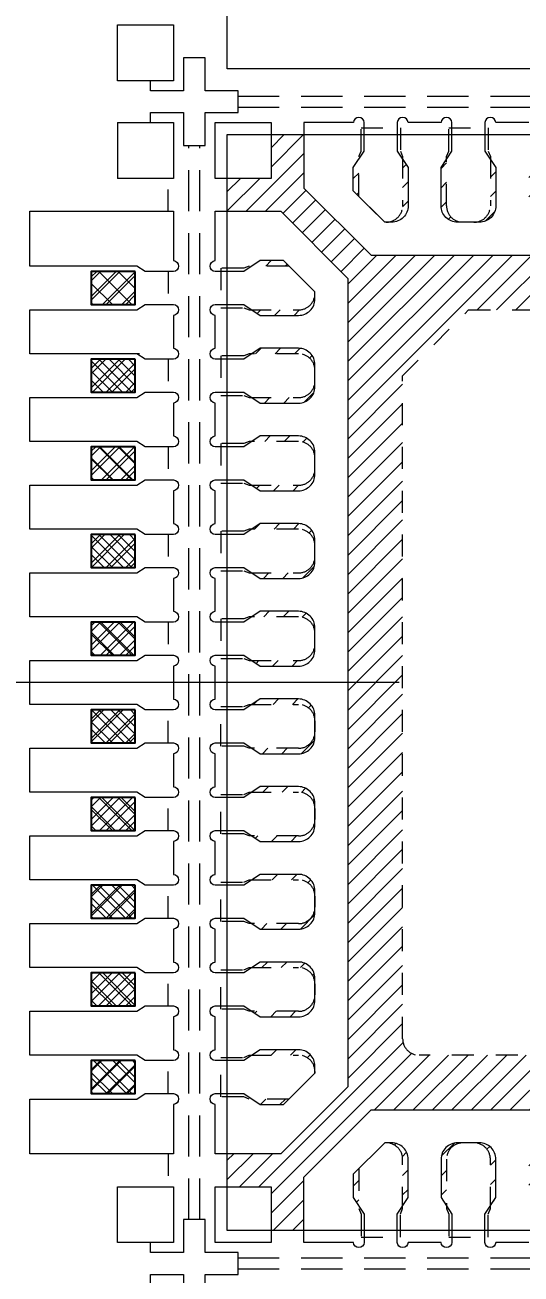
# Model space of a CAD drawing. Extents: x 360 to 479, y -156 to -9.
# Drawn here: x 389.84 to 392.1, y -80.52 to -74.82 of the extents above; entities that cross this region are included whole.
import ezdxf

# ---------------------------------------------------------------- set-up
doc = ezdxf.new("R2010")
doc.units = 0
doc.header["$LTSCALE"] = 5
doc.header["$MEASUREMENT"] = 0
doc.header["$PDMODE"] = 3
doc.linetypes.add('HIDDEN', pattern=[0.375, 0.25, -0.125])
doc.layers.get('Defpoints').update_dxf_attribs({"linetype": 'CONTINUOUS'})
for name, color, linetype in [('1', 7, 'CONTINUOUS'), ('1D', 4, 'CONTINUOUS'), ('ETCH', 4, 'CONTINUOUS'), ('PKG', 2, 'CONTINUOUS'), ('PLATING', 3, 'CONTINUOUS'), ('标注', 4, 'CONTINUOUS')]:
    doc.layers.add(name, color=color, linetype=linetype)
doc.layers.add('标注线', color=3, linetype='CONTINUOUS', lineweight=18)
doc.styles.add('SIMPLEX', font='SIMPLEX')
doc.styles.add('宋体', font='SimSun.ttf')
doc.dimstyles.new('副本Standard', dxfattribs={"dimtxt": 0.05, "dimasz": 0.05, "dimexe": 0.07, "dimexo": 0.07, "dimgap": 0.07, "dimtad": 1, "dimzin": 1, "dimdsep": 46, "dimtxsty": 'SIMPLEX', "dimcen": 0.1, "dimclrd": 256, "dimclre": 256, "dimclrt": 256, "dimadec": 0, "dimazin": 0, "dimtfac": 1, "dimtofl": 0, "dimtmove": 0, "dimatfit": 0, "dimfxl": 1, "dimlwd": -1, "dimlwe": -1, "dimarcsym": 0})
pattern_1 = [(45, (393.74913, -75.58713), (-0.0441942, 0.0441942), [])]

# ---------------------------------------------------------------- blocks, each defined once
blk = doc.blocks.new('*D35')
at = {"layer": 'Defpoints', "color": 0, "transparency": 16777216}
for p in [(3239.5643, -274.4233), (3204.8143, -346.9113), (3206.9959, -355.1343)]:
    blk.add_point(p, dxfattribs=at)
at = {"layer": '标注', "lineweight": 0, "transparency": 16777216}
for p, q in [((3204.8143, -346.9363), (3204.8143, -351.1343)), ((3204.8143, -351.1343), (3206.9959, -353.1343)), ((3206.9959, -353.1343), (3206.9959, -355.1343))]:
    blk.add_line(p, q, dxfattribs=at)
at = {"layer": '标注', "lineweight": 0, "transparency": 16777216, "insert": (3206.9959, -357.2513), "char_height": 1, "attachment_point": 5, "rotation": 90, "style": '宋体'}
blk.add_mtext('34.750', dxfattribs=at)
blk = doc.blocks.new('*D36')
at = {"layer": 'Defpoints', "color": 0, "transparency": 16777216}
for p in [(3204.8213, -274.4233), (3198.5555, -349.3993), (3232.8023, -349.3993)]:
    blk.add_point(p, dxfattribs=at)
at = {"layer": '标注', "lineweight": 0, "transparency": 16777216}
blk.add_line((3232.7773, -349.3993), (3198.5555, -349.3993), dxfattribs=at)
at = {"layer": '标注', "lineweight": 0, "transparency": 16777216, "insert": (3196.4412, -349.3993), "char_height": 1, "attachment_point": 5, "style": '宋体'}
blk.add_mtext('74.976', dxfattribs=at)
blk = doc.blocks.new('*D37')
at = {"layer": 'Defpoints', "color": 0, "transparency": 16777216}
for p in [(3204.8213, -274.4233), (3198.5555, -335.7613), (3208.8736, -335.7613)]:
    blk.add_point(p, dxfattribs=at)
at = {"layer": '标注', "lineweight": 0, "transparency": 16777216}
blk.add_line((3208.8486, -335.7613), (3198.5555, -335.7613), dxfattribs=at)
at = {"layer": '标注', "lineweight": 0, "transparency": 16777216, "insert": (3196.4356, -335.7613), "char_height": 1, "attachment_point": 5, "style": '宋体'}
blk.add_mtext('61.338', dxfattribs=at)
blk = doc.blocks.new('*U41')
at = {"layer": '标注线'}
h = blk.add_hatch(dxfattribs=at)
h.set_pattern_fill('ANSI37', color=256, scale=0.5)
h.set_pattern_definition([(45, (-3340.25684, 269.03637), (-0.0441941738, 0.0441941738), []), (135, (-3340.25684, 269.03637), (-0.0441941738, -0.0441941738), [])])
h.paths.add_polyline_path([(0.075, 0.1), (-0.075, 0.1), (-0.075, -0.1), (0.075, -0.1)])
at = {"layer": 'PLATING'}
blk.add_lwpolyline([(0.075, 0.1), (0.075, -0.1), (-0.075, -0.1), (-0.075, 0.1)], close=True, dxfattribs=at)
blk = doc.blocks.new('*U42')
at = {"layer": 'ETCH', "color": 0, "linetype": 'ByBlock', "lineweight": -2}
for p in [(0, 0), (0.4, 0), (0.8, 0), (1.2, 0), (1.6, 0), (2, 0), (2.4, 0), (2.8, 0), (3.2, 0), (3.6, 0)]:
    blk.add_blockref('*U41', p, dxfattribs=at)

msp = doc.modelspace()

# ---------------------------------------------------------------- hatches: boundary and pattern name
at = {"layer": 'ETCH', "lineweight": 0}
h = msp.add_hatch(dxfattribs=at)
h.set_pattern_fill('ANSI31', color=256, scale=0.5)
h.set_pattern_definition([(45, (-164.88954, -78.36591), (-0.044194174, 0.044194174), [])])
h.paths.add_polyline_path([(395.2131, -75.9785), (395.5192, -75.6724), (395.7631, -75.6724), (395.7631, -75.5224), (395.5631, -75.5224), (395.5631, -75.3224), (395.4131, -75.3224), (395.4131, -75.5663), (395.107, -75.8724), (391.4192, -75.8724), (391.1131, -75.5663), (391.1131, -75.3224), (390.9631, -75.3224), (390.9631, -75.5224), (390.7631, -75.5224), (390.7631, -75.6724), (391.007, -75.6724), (391.3131, -75.9785), (391.3131, -79.6663), (391.007, -79.9724), (390.7631, -79.9724), (390.7631, -80.1224), (390.9631, -80.1224), (390.9631, -80.3224), (391.1131, -80.3224), (391.1131, -80.0785), (391.4192, -79.7724), (395.107, -79.7724), (395.4131, -80.0785), (395.4131, -80.3224), (395.5631, -80.3224), (395.5631, -80.1224), (395.7631, -80.1224), (395.7631, -79.9724), (395.5192, -79.9724), (395.2131, -79.6663)])
h.paths.add_polyline_path([(391.8631, -76.1224), (394.8881, -76.1224, -0.414214), (394.9631, -76.1974), (394.9631, -79.4474, -0.414214), (394.8881, -79.5224), (391.6381, -79.5224, -0.414214), (391.5631, -79.4474), (391.5631, -76.4224)], flags=16)
h = msp.add_hatch(dxfattribs=at)
h.set_pattern_fill('ANSI31', color=256, scale=0.5)
h.set_pattern_definition(pattern_1)
h.paths.add_polyline_path([(393.7631, -75.4349), (393.7381, -75.4724), (393.7381, -75.6474, 0.414214), (393.8131, -75.7224), (393.8381, -75.7224, -0.414214), (393.7631, -75.6474)])
h.paths.add_polyline_path([(393.9881, -75.4724), (393.9631, -75.4349), (393.9631, -75.6474, -0.414214), (393.8881, -75.7224), (393.9131, -75.7224, 0.414214), (393.9881, -75.6474)])
h.paths.add_polyline_path([(394.1631, -75.4349), (394.1381, -75.4724), (394.1381, -75.6474, 0.414214), (394.2131, -75.7224), (394.2381, -75.7224, -0.414214), (394.1631, -75.6474)])
h.paths.add_polyline_path([(394.3881, -75.4724), (394.3631, -75.4349), (394.3631, -75.6474, -0.414214), (394.2881, -75.7224), (394.3131, -75.7224, 0.414214), (394.3881, -75.6474)])
h.paths.add_polyline_path([(394.5631, -75.4349), (394.5381, -75.4724), (394.5381, -75.6474, 0.414214), (394.6131, -75.7224), (394.6381, -75.7224, -0.414214), (394.5631, -75.6474)])
h.paths.add_polyline_path([(394.7881, -75.4724), (394.7631, -75.4349), (394.7631, -75.6474, -0.414214), (394.6881, -75.7224), (394.7131, -75.7224, 0.414214), (394.7881, -75.6474)])
h.paths.add_polyline_path([(394.9631, -75.4349), (394.9381, -75.4724), (394.9381, -75.6474, 0.414214), (395.0131, -75.7224), (395.0381, -75.7224, -0.414214), (394.9631, -75.6474)])
h.paths.add_polyline_path([(395.1881, -75.4724), (395.1631, -75.4349), (395.1631, -75.6042), (395.1881, -75.5792)])
h.paths.add_polyline_path([(391.3631, -75.4349), (391.3381, -75.4724), (391.3381, -75.5792), (391.3631, -75.6042)])
h.paths.add_polyline_path([(391.5881, -75.4724), (391.5631, -75.4349), (391.5631, -75.6474, -0.414214), (391.4881, -75.7224), (391.5131, -75.7224, 0.414214), (391.5881, -75.6474)])
h.paths.add_polyline_path([(391.7631, -75.4349), (391.7381, -75.4724), (391.7381, -75.6474, 0.414214), (391.8131, -75.7224), (391.8381, -75.7224, -0.414214), (391.7631, -75.6474)])
h.paths.add_polyline_path([(391.9881, -75.4724), (391.9631, -75.4349), (391.9631, -75.6474, -0.414214), (391.8881, -75.7224), (391.9131, -75.7224, 0.414214), (391.9881, -75.6474)])
h.paths.add_polyline_path([(392.1631, -75.4349), (392.1381, -75.4724), (392.1381, -75.6474, 0.414214), (392.2131, -75.7224), (392.2381, -75.7224, -0.414214), (392.1631, -75.6474)])
h.paths.add_polyline_path([(392.3881, -75.4724), (392.3631, -75.4349), (392.3631, -75.6474, -0.414214), (392.2881, -75.7224), (392.3131, -75.7224, 0.414214), (392.3881, -75.6474)])
h.paths.add_polyline_path([(392.5631, -75.4349), (392.5381, -75.4724), (392.5381, -75.6474, 0.414214), (392.6131, -75.7224), (392.6381, -75.7224, -0.414214), (392.5631, -75.6474)])
h.paths.add_polyline_path([(392.7881, -75.4724), (392.7631, -75.4349), (392.7631, -75.6474, -0.414214), (392.6881, -75.7224), (392.7131, -75.7224, 0.414214), (392.7881, -75.6474)])
h.paths.add_polyline_path([(392.9631, -75.4349), (392.9381, -75.4724), (392.9381, -75.6474, 0.414214), (393.0131, -75.7224), (393.0381, -75.7224, -0.414214), (392.9631, -75.6474)])
h.paths.add_polyline_path([(393.1881, -75.4724), (393.1631, -75.4349), (393.1631, -75.6474, -0.414214), (393.0881, -75.7224), (393.1131, -75.7224, 0.414214), (393.1881, -75.6474)])
h.paths.add_polyline_path([(393.3631, -75.4349), (393.3381, -75.4724), (393.3381, -75.6474, 0.414214), (393.4131, -75.7224), (393.4381, -75.7224, -0.414214), (393.3631, -75.6474)])
h.paths.add_polyline_path([(393.5881, -75.4724), (393.5631, -75.4349), (393.5631, -75.6474, -0.414214), (393.4881, -75.7224), (393.5131, -75.7224, 0.414214), (393.5881, -75.6474)])
h = msp.add_hatch(dxfattribs=at)
h.set_pattern_fill('ANSI31', color=256, scale=0.5)
h.set_pattern_definition(pattern_1)
h.paths.add_polyline_path([(390.8756, -77.3224), (390.9131, -77.3474), (391.0881, -77.3474, 0.414214), (391.1631, -77.2724), (391.1631, -77.2474, -0.414214), (391.0881, -77.3224)])
h.paths.add_polyline_path([(390.9131, -77.0974), (390.8756, -77.1224), (391.0881, -77.1224, -0.414214), (391.1631, -77.1974), (391.1631, -77.1724, 0.414214), (391.0881, -77.0974)])
h.paths.add_polyline_path([(390.8756, -76.9224), (390.9131, -76.9474), (391.0881, -76.9474, 0.414214), (391.1631, -76.8724), (391.1631, -76.8474, -0.414214), (391.0881, -76.9224)])
h.paths.add_polyline_path([(390.9131, -76.6974), (390.8756, -76.7224), (391.0881, -76.7224, -0.414214), (391.1631, -76.7974), (391.1631, -76.7724, 0.414214), (391.0881, -76.6974)])
h.paths.add_polyline_path([(390.8756, -76.5224), (390.9131, -76.5474), (391.0881, -76.5474, 0.414214), (391.1631, -76.4724), (391.1631, -76.4474, -0.414214), (391.0881, -76.5224)])
h.paths.add_polyline_path([(390.9131, -76.2974), (390.8756, -76.3224), (391.0881, -76.3224, -0.414214), (391.1631, -76.3974), (391.1631, -76.3724, 0.414214), (391.0881, -76.2974)])
h.paths.add_polyline_path([(390.8756, -76.1224), (390.9131, -76.1474), (391.0881, -76.1474, 0.414214), (391.1631, -76.0724), (391.1631, -76.0474, -0.414214), (391.0881, -76.1224)])
h.paths.add_polyline_path([(390.9131, -75.8974), (390.8756, -75.9224), (391.0449, -75.9224), (391.0199, -75.8974)])
h.paths.add_polyline_path([(390.8756, -79.7224), (390.9131, -79.7474), (391.0199, -79.7474), (391.0449, -79.7224)])
h.paths.add_polyline_path([(390.9131, -79.4974), (390.8756, -79.5224), (391.0881, -79.5224, -0.414214), (391.1631, -79.5974), (391.1631, -79.5724, 0.414214), (391.0881, -79.4974)])
h.paths.add_polyline_path([(390.8756, -79.3224), (390.9131, -79.3474), (391.0881, -79.3474, 0.414214), (391.1631, -79.2724), (391.1631, -79.2474, -0.414214), (391.0881, -79.3224)])
h.paths.add_polyline_path([(390.9131, -79.0974), (390.8756, -79.1224), (391.0881, -79.1224, -0.414214), (391.1631, -79.1974), (391.1631, -79.1724, 0.414214), (391.0881, -79.0974)])
h.paths.add_polyline_path([(390.8756, -78.9224), (390.9131, -78.9474), (391.0881, -78.9474, 0.414214), (391.1631, -78.8724), (391.1631, -78.8474, -0.414214), (391.0881, -78.9224)])
h.paths.add_polyline_path([(390.9131, -78.6974), (390.8756, -78.7224), (391.0881, -78.7224, -0.414214), (391.1631, -78.7974), (391.1631, -78.7724, 0.414214), (391.0881, -78.6974)])
h.paths.add_polyline_path([(390.8756, -78.5224), (390.9131, -78.5474), (391.0881, -78.5474, 0.414214), (391.1631, -78.4724), (391.1631, -78.4474, -0.414214), (391.0881, -78.5224)])
h.paths.add_polyline_path([(390.9131, -78.2974), (390.8756, -78.3224), (391.0881, -78.3224, -0.414214), (391.1631, -78.3974), (391.1631, -78.3724, 0.414214), (391.0881, -78.2974)])
h.paths.add_polyline_path([(390.8756, -78.1224), (390.9131, -78.1474), (391.0881, -78.1474, 0.414214), (391.1631, -78.0724), (391.1631, -78.0474, -0.414214), (391.0881, -78.1224)])
h.paths.add_polyline_path([(390.9131, -77.8974), (390.8756, -77.9224), (391.0881, -77.9224, -0.414214), (391.1631, -77.9974), (391.1631, -77.9724, 0.414214), (391.0881, -77.8974)])
h.paths.add_polyline_path([(390.8756, -77.7224), (390.9131, -77.7474), (391.0881, -77.7474, 0.414214), (391.1631, -77.6724), (391.1631, -77.6474, -0.414214), (391.0881, -77.7224)])
h.paths.add_polyline_path([(390.9131, -77.4974), (390.8756, -77.5224), (391.0881, -77.5224, -0.414214), (391.1631, -77.5974), (391.1631, -77.5724, 0.414214), (391.0881, -77.4974)])
h = msp.add_hatch(dxfattribs=at)
h.set_pattern_fill('ANSI31', color=256, scale=0.5)
h.set_pattern_definition(pattern_1)
h.paths.add_polyline_path([(393.7631, -80.2099), (393.7381, -80.1724), (393.7381, -79.9974, -0.414214), (393.8131, -79.9224), (393.8381, -79.9224, 0.414214), (393.7631, -79.9974)])
h.paths.add_polyline_path([(393.9881, -80.1724), (393.9631, -80.2099), (393.9631, -79.9974, 0.414214), (393.8881, -79.9224), (393.9131, -79.9224, -0.414214), (393.9881, -79.9974)])
h.paths.add_polyline_path([(394.1631, -80.2099), (394.1381, -80.1724), (394.1381, -79.9974, -0.414214), (394.2131, -79.9224), (394.2381, -79.9224, 0.414214), (394.1631, -79.9974)])
h.paths.add_polyline_path([(394.3881, -80.1724), (394.3631, -80.2099), (394.3631, -79.9974, 0.414214), (394.2881, -79.9224), (394.3131, -79.9224, -0.414214), (394.3881, -79.9974)])
h.paths.add_polyline_path([(394.5631, -80.2099), (394.5381, -80.1724), (394.5381, -79.9974, -0.414214), (394.6131, -79.9224), (394.6381, -79.9224, 0.414214), (394.5631, -79.9974)])
h.paths.add_polyline_path([(394.7881, -80.1724), (394.7631, -80.2099), (394.7631, -79.9974, 0.414214), (394.6881, -79.9224), (394.7131, -79.9224, -0.414214), (394.7881, -79.9974)])
h.paths.add_polyline_path([(394.9631, -80.2099), (394.9381, -80.1724), (394.9381, -79.9974, -0.414214), (395.0131, -79.9224), (395.0381, -79.9224, 0.414214), (394.9631, -79.9974)])
h.paths.add_polyline_path([(395.1881, -80.1724), (395.1631, -80.2099), (395.1631, -80.0406), (395.1881, -80.0656)])
h.paths.add_polyline_path([(391.3631, -80.2099), (391.3381, -80.1724), (391.3381, -80.0656), (391.3631, -80.0406)])
h.paths.add_polyline_path([(391.5881, -80.1724), (391.5631, -80.2099), (391.5631, -79.9974, 0.414214), (391.4881, -79.9224), (391.5131, -79.9224, -0.414214), (391.5881, -79.9974)])
h.paths.add_polyline_path([(391.7631, -80.2099), (391.7381, -80.1724), (391.7381, -79.9974, -0.414214), (391.8131, -79.9224), (391.8381, -79.9224, 0.414214), (391.7631, -79.9974)])
h.paths.add_polyline_path([(391.9881, -80.1724), (391.9631, -80.2099), (391.9631, -79.9974, 0.414214), (391.8881, -79.9224), (391.9131, -79.9224, -0.414214), (391.9881, -79.9974)])
h.paths.add_polyline_path([(392.1631, -80.2099), (392.1381, -80.1724), (392.1381, -79.9974, -0.414214), (392.2131, -79.9224), (392.2381, -79.9224, 0.414214), (392.1631, -79.9974)])
h.paths.add_polyline_path([(392.3881, -80.1724), (392.3631, -80.2099), (392.3631, -79.9974, 0.414214), (392.2881, -79.9224), (392.3131, -79.9224, -0.414214), (392.3881, -79.9974)])
h.paths.add_polyline_path([(392.5631, -80.2099), (392.5381, -80.1724), (392.5381, -79.9974, -0.414214), (392.6131, -79.9224), (392.6381, -79.9224, 0.414214), (392.5631, -79.9974)])
h.paths.add_polyline_path([(392.7881, -80.1724), (392.7631, -80.2099), (392.7631, -79.9974, 0.414214), (392.6881, -79.9224), (392.7131, -79.9224, -0.414214), (392.7881, -79.9974)])
h.paths.add_polyline_path([(392.9631, -80.2099), (392.9381, -80.1724), (392.9381, -79.9974, -0.414214), (393.0131, -79.9224), (393.0381, -79.9224, 0.414214), (392.9631, -79.9974)])
h.paths.add_polyline_path([(393.1881, -80.1724), (393.1631, -80.2099), (393.1631, -79.9974, 0.414214), (393.0881, -79.9224), (393.1131, -79.9224, -0.414214), (393.1881, -79.9974)])
h.paths.add_polyline_path([(393.3631, -80.2099), (393.3381, -80.1724), (393.3381, -79.9974, -0.414214), (393.4131, -79.9224), (393.4381, -79.9224, 0.414214), (393.3631, -79.9974)])
h.paths.add_polyline_path([(393.5881, -80.1724), (393.5631, -80.2099), (393.5631, -79.9974, 0.414214), (393.4881, -79.9224), (393.5131, -79.9224, -0.414214), (393.5881, -79.9974)])
at = {"layer": '标注线', "lineweight": 0}
h = msp.add_hatch(dxfattribs=at)
h.set_pattern_fill('ANSI37', color=256, scale=0.5, angle=90)
h.set_pattern_definition([(45, (659.279486, -3416.27924), (0.0441941738, -0.0441941738), []), (315, (659.279486, -3416.27924), (-0.0441941738, -0.0441941738), [])])
h.paths.add_polyline_path([(390.1431, -75.9474), (390.1431, -76.0974), (390.3431, -76.0974), (390.3431, -75.9474)])
h = msp.add_hatch(dxfattribs=at)
h.set_pattern_fill('ANSI37', color=256, scale=0.5, angle=90)
h.set_pattern_definition([(45, (659.279486, -3416.67924), (0.0441941738, -0.0441941738), []), (315, (659.279486, -3416.67924), (-0.0441941738, -0.0441941738), [])])
h.paths.add_polyline_path([(390.1431, -76.3474), (390.1431, -76.4974), (390.3431, -76.4974), (390.3431, -76.3474)])
h = msp.add_hatch(dxfattribs=at)
h.set_pattern_fill('ANSI37', color=256, scale=0.5, angle=90)
h.set_pattern_definition([(45, (659.279486, -3417.07924), (0.0441941738, -0.0441941738), []), (315, (659.279486, -3417.07924), (-0.0441941738, -0.0441941738), [])])
h.paths.add_polyline_path([(390.1431, -76.7474), (390.1431, -76.8974), (390.3431, -76.8974), (390.3431, -76.7474)])
h = msp.add_hatch(dxfattribs=at)
h.set_pattern_fill('ANSI37', color=256, scale=0.5, angle=90)
h.set_pattern_definition([(45, (659.279486, -3417.47924), (0.0441941738, -0.0441941738), []), (315, (659.279486, -3417.47924), (-0.0441941738, -0.0441941738), [])])
h.paths.add_polyline_path([(390.1431, -77.1474), (390.1431, -77.2974), (390.3431, -77.2974), (390.3431, -77.1474)])
h = msp.add_hatch(dxfattribs=at)
h.set_pattern_fill('ANSI37', color=256, scale=0.5, angle=90)
h.set_pattern_definition([(45, (659.279486, -3417.87924), (0.0441941738, -0.0441941738), []), (315, (659.279486, -3417.87924), (-0.0441941738, -0.0441941738), [])])
h.paths.add_polyline_path([(390.1431, -77.5474), (390.1431, -77.6974), (390.3431, -77.6974), (390.3431, -77.5474)])
h = msp.add_hatch(dxfattribs=at)
h.set_pattern_fill('ANSI37', color=256, scale=0.5, angle=90)
h.set_pattern_definition([(45, (659.279486, -3418.27924), (0.0441941738, -0.0441941738), []), (315, (659.279486, -3418.27924), (-0.0441941738, -0.0441941738), [])])
h.paths.add_polyline_path([(390.1431, -77.9474), (390.1431, -78.0974), (390.3431, -78.0974), (390.3431, -77.9474)])
h = msp.add_hatch(dxfattribs=at)
h.set_pattern_fill('ANSI37', color=256, scale=0.5, angle=90)
h.set_pattern_definition([(45, (659.279486, -3418.67924), (0.0441941738, -0.0441941738), []), (315, (659.279486, -3418.67924), (-0.0441941738, -0.0441941738), [])])
h.paths.add_polyline_path([(390.1431, -78.3474), (390.1431, -78.4974), (390.3431, -78.4974), (390.3431, -78.3474)])
h = msp.add_hatch(dxfattribs=at)
h.set_pattern_fill('ANSI37', color=256, scale=0.5, angle=90)
h.set_pattern_definition([(45, (659.279486, -3419.07924), (0.0441941738, -0.0441941738), []), (315, (659.279486, -3419.07924), (-0.0441941738, -0.0441941738), [])])
h.paths.add_polyline_path([(390.1431, -78.7474), (390.1431, -78.8974), (390.3431, -78.8974), (390.3431, -78.7474)])
h = msp.add_hatch(dxfattribs=at)
h.set_pattern_fill('ANSI37', color=256, scale=0.5, angle=90)
h.set_pattern_definition([(45, (659.279486, -3419.47924), (0.0441941738, -0.0441941738), []), (315, (659.279486, -3419.47924), (-0.0441941738, -0.0441941738), [])])
h.paths.add_polyline_path([(390.1431, -79.1474), (390.1431, -79.2974), (390.3431, -79.2974), (390.3431, -79.1474)])
h = msp.add_hatch(dxfattribs=at)
h.set_pattern_fill('ANSI37', color=256, scale=0.5, angle=90)
h.set_pattern_definition([(45, (659.279486, -3419.87924), (0.0441941738, -0.0441941738), []), (315, (659.279486, -3419.87924), (-0.0441941738, -0.0441941738), [])])
h.paths.add_polyline_path([(390.1431, -79.5474), (390.1431, -79.6974), (390.3431, -79.6974), (390.3431, -79.5474)])

# ---------------------------------------------------------------- linework, layer by layer
at = {"layer": '1', "linetype": 'Continuous', "lineweight": 0}
for p, q in [((390.2631, -75.0774), (390.2631, -74.8224)), ((390.2631, -75.2674), (390.2631, -75.5224)), ((390.2631, -80.3774), (390.2631, -80.1224))]:
    msp.add_line(p, q, dxfattribs=at)
at = {"layer": '1', "lineweight": 0}
for points in [[(390.2631, -74.8224), (390.5181, -74.8224), (390.5181, -75.0774), (390.2631, -75.0774)], [(390.2631, -75.2674), (390.5181, -75.2674), (390.5181, -75.5224), (390.2631, -75.5224)], [(390.2631, -80.1224), (390.5181, -80.1224), (390.5181, -80.3774), (390.2631, -80.3774)]]:
    msp.add_lwpolyline(points, dxfattribs=at)
at = {"layer": '1', "linetype": 'Continuous', "lineweight": 0}
for points in [[(390.7081, -75.5224), (390.7081, -75.2674), (390.9631, -75.2674), (390.9631, -75.5224)], [(390.9631, -80.3774), (390.7081, -80.3774), (390.7081, -80.1224), (390.9631, -80.1224)]]:
    msp.add_lwpolyline(points, close=True, dxfattribs=at)
at = {"layer": '1', "lineweight": 0}
msp.add_lwpolyline([(392.1383, -75.2674), (391.988, -75.2674, 0.926625), (391.9381, -75.2674), (391.9381, -75.3974), (391.9881, -75.4724), (391.9881, -75.6474, -0.414214), (391.9131, -75.7224), (391.8131, -75.7224, -0.414214), (391.7381, -75.6474), (391.7381, -75.4724), (391.7881, -75.3974), (391.7881, -75.2674, 0.926625), (391.7383, -75.2674), (391.588, -75.2674, 0.926625), (391.5381, -75.2674), (391.5381, -75.3974), (391.5881, -75.4724), (391.5881, -75.6474, -0.414214), (391.5131, -75.7224), (391.4813, -75.7224), (391.3381, -75.5792), (391.3381, -75.4724), (391.3881, -75.3974), (391.3881, -75.2674, 0.926625), (391.3383, -75.2674), (391.1131, -75.2674), (391.1131, -75.5663), (391.4192, -75.8724), (395.107, -75.8724)], format="xyb", dxfattribs=at)
at = {"layer": '1', "linetype": 'Continuous', "lineweight": 0}
for points in [[(389.8631, -75.6724), (390.5181, -75.6724), (390.5181, -75.8975, -0.926625), (390.5181, -75.9474), (390.3881, -75.9474), (390.3506, -75.9224), (389.8631, -75.9224)], [(390.7081, -76.9473, -0.926625), (390.7081, -76.8974), (390.8381, -76.8974), (390.9131, -76.9474), (391.0881, -76.9474, 0.414214), (391.1631, -76.8724), (391.1631, -76.7724, 0.414214), (391.0881, -76.6974), (390.9131, -76.6974), (390.8381, -76.7474), (390.7081, -76.7474, -0.926625), (390.7081, -76.6975), (390.7081, -76.5473, -0.926625), (390.7081, -76.4974), (390.8381, -76.4974), (390.9131, -76.5474), (391.0881, -76.5474, 0.414214), (391.1631, -76.4724), (391.1631, -76.3724, 0.414214), (391.0881, -76.2974), (390.9131, -76.2974), (390.8381, -76.3474), (390.7081, -76.3474, -0.926625), (390.7081, -76.2975), (390.7081, -76.1473, -0.926625), (390.7081, -76.0974), (390.8381, -76.0974), (390.9131, -76.1474), (391.0881, -76.1474, 0.414214), (391.1631, -76.0724), (391.1631, -76.0406), (391.0199, -75.8974), (390.9131, -75.8974), (390.8381, -75.9474), (390.7081, -75.9474, -0.926625), (390.7081, -75.8975), (390.7081, -75.6724), (391.007, -75.6724), (391.3131, -75.9785), (391.3131, -79.6663), (391.007, -79.9724), (390.7081, -79.9724), (390.7081, -79.7473, -0.926625), (390.7081, -79.6974), (390.8381, -79.6974), (390.9131, -79.7474), (391.0199, -79.7474), (391.1631, -79.6042), (391.1631, -79.5724, 0.414214), (391.0881, -79.4974), (390.9131, -79.4974), (390.8381, -79.5474), (390.7081, -79.5474, -0.926625), (390.7081, -79.4975), (390.7081, -79.3473, -0.926625), (390.7081, -79.2974), (390.8381, -79.2974), (390.9131, -79.3474), (391.0881, -79.3474, 0.414214), (391.1631, -79.2724), (391.1631, -79.1724, 0.414214), (391.0881, -79.0974), (390.9131, -79.0974), (390.8381, -79.1474), (390.7081, -79.1474, -0.926625), (390.7081, -79.0975), (390.7081, -78.9473, -0.926625), (390.7081, -78.8974), (390.8381, -78.8974), (390.9131, -78.9474), (391.0881, -78.9474, 0.414214), (391.1631, -78.8724), (391.1631, -78.7724, 0.414214), (391.0881, -78.6974), (390.9131, -78.6974), (390.8381, -78.7474), (390.7081, -78.7474, -0.926625), (390.7081, -78.6975), (390.7081, -78.5473, -0.926625), (390.7081, -78.4974), (390.8381, -78.4974), (390.9131, -78.5474), (391.0881, -78.5474, 0.414214), (391.1631, -78.4724), (391.1631, -78.3724, 0.414214), (391.0881, -78.2974), (390.9131, -78.2974), (390.8381, -78.3474), (390.7081, -78.3474, -0.926625), (390.7081, -78.2975), (390.7081, -78.1473, -0.926625), (390.7081, -78.0974), (390.8381, -78.0974), (390.9131, -78.1474), (391.0881, -78.1474, 0.414214), (391.1631, -78.0724), (391.1631, -77.9724, 0.414214), (391.0881, -77.8974), (390.9131, -77.8974), (390.8381, -77.9474), (390.7081, -77.9474, -0.926625), (390.7081, -77.8975), (390.7081, -77.7473, -0.926625), (390.7081, -77.6974), (390.8381, -77.6974), (390.9131, -77.7474), (391.0881, -77.7474, 0.414214), (391.1631, -77.6724), (391.1631, -77.5724, 0.414214), (391.0881, -77.4974), (390.9131, -77.4974), (390.8381, -77.5474), (390.7081, -77.5474, -0.926625), (390.7081, -77.4975), (390.7081, -77.3473, -0.926625), (390.7081, -77.2974), (390.8381, -77.2974), (390.9131, -77.3474), (391.0881, -77.3474, 0.414214), (391.1631, -77.2724), (391.1631, -77.1724, 0.414214), (391.0881, -77.0974), (390.9131, -77.0974), (390.8381, -77.1474), (390.7081, -77.1474, -0.926625), (390.7081, -77.0975)], [(389.8631, -76.5224), (390.3506, -76.5224), (390.3881, -76.4974), (390.5181, -76.4974, -0.926625), (390.5181, -76.5473), (390.5181, -76.6975, -0.926625), (390.5181, -76.7474), (390.3881, -76.7474), (390.3506, -76.7224), (389.8631, -76.7224)], [(389.8631, -76.9224), (390.3506, -76.9224), (390.3881, -76.8974), (390.5181, -76.8974, -0.926625), (390.5181, -76.9473), (390.5181, -77.0975, -0.926625), (390.5181, -77.1474), (390.3881, -77.1474), (390.3506, -77.1224), (389.8631, -77.1224)], [(389.8631, -77.3224), (390.3506, -77.3224), (390.3881, -77.2974), (390.5181, -77.2974, -0.926625), (390.5181, -77.3473), (390.5181, -77.4975, -0.926625), (390.5181, -77.5474), (390.3881, -77.5474), (390.3506, -77.5224), (389.8631, -77.5224)], [(389.8631, -77.7224), (390.3506, -77.7224), (390.3881, -77.6974), (390.5181, -77.6974, -0.926625), (390.5181, -77.7473), (390.5181, -77.8975, -0.926625), (390.5181, -77.9474), (390.3881, -77.9474), (390.3506, -77.9224), (389.8631, -77.9224)], [(389.8631, -78.5224), (390.3506, -78.5224), (390.3881, -78.4974), (390.5181, -78.4974, -0.926625), (390.5181, -78.5473), (390.5181, -78.6975, -0.926625), (390.5181, -78.7474), (390.3881, -78.7474), (390.3506, -78.7224), (389.8631, -78.7224)], [(389.8631, -78.9224), (390.3506, -78.9224), (390.3881, -78.8974), (390.5181, -78.8974, -0.926625), (390.5181, -78.9473), (390.5181, -79.0975, -0.926625), (390.5181, -79.1474), (390.3881, -79.1474), (390.3506, -79.1224), (389.8631, -79.1224), (389.8631, -78.9474)], [(390.3881, -79.2974), (390.5181, -79.2974, -0.926625), (390.5181, -79.3473), (390.5181, -79.4975, -0.926625), (390.5181, -79.5474), (390.3881, -79.5474), (390.3506, -79.5224), (389.8631, -79.5224), (389.8631, -79.3224), (390.3506, -79.3224)], [(389.8631, -79.9724), (389.8631, -79.7224), (390.3506, -79.7224), (390.3881, -79.6974), (390.5181, -79.6974, -0.926625), (390.5181, -79.7473), (390.5181, -79.9724)]]:
    msp.add_lwpolyline(points, format="xyb", close=True, dxfattribs=at)
for points in [[(390.3631, -76.3224), (389.8631, -76.3224), (389.8631, -76.1224), (390.3506, -76.1224), (390.3881, -76.0974), (390.5181, -76.0974, -0.926625), (390.5181, -76.1473), (390.5181, -76.2975, -0.926625), (390.5181, -76.3474), (390.3881, -76.3474), (390.3506, -76.3224)], [(389.8631, -78.3224), (389.8631, -78.1224), (390.3506, -78.1224), (390.3881, -78.0974), (390.5181, -78.0974, -0.926625), (390.5181, -78.1473), (390.5181, -78.2975, -0.926625), (390.5181, -78.3474), (390.3881, -78.3474), (390.3506, -78.3224), (389.8631, -78.3224), (389.8631, -78.2974)], [(392.1383, -80.3774), (391.988, -80.3774, -0.926625), (391.9381, -80.3774), (391.9381, -80.2474), (391.9881, -80.1724), (391.9881, -79.9974, 0.414214), (391.9131, -79.9224), (391.8131, -79.9224, 0.414214), (391.7381, -79.9974), (391.7381, -80.1724), (391.7881, -80.2474), (391.7881, -80.3774, -0.926625), (391.7383, -80.3774), (391.588, -80.3774, -0.926625), (391.5381, -80.3774), (391.5381, -80.2474), (391.5881, -80.1724), (391.5881, -79.9974, 0.414214), (391.5131, -79.9224), (391.4813, -79.9224), (391.3381, -80.0656), (391.3381, -80.1724), (391.3881, -80.2474), (391.3881, -80.3774, -0.926625), (391.3383, -80.3774), (391.1131, -80.3774), (391.1131, -80.0785), (391.4192, -79.7724), (395.107, -79.7724)]]:
    msp.add_lwpolyline(points, format="xyb", dxfattribs=at)
at = {"layer": '1D', "linetype": 'HIDDEN', "lineweight": 5, "ltscale": 0.15}
for p, q in [((390.8131, -75.1474), (395.7131, -75.1474)), ((390.8131, -75.1974), (395.7131, -75.1974)), ((390.5881, -80.2724), (390.5881, -75.3724)), ((390.6381, -80.2724), (390.6381, -75.3724)), ((390.8131, -80.4474), (395.7131, -80.4474)), ((390.8131, -80.4974), (395.7131, -80.4974))]:
    msp.add_line(p, q, dxfattribs=at)
at = {"layer": '1D', "linetype": 'HIDDEN', "lineweight": 0, "ltscale": 0.05}
for p, q in [((390.4931, -75.9474), (390.4931, -76.0974)), ((390.4931, -76.3474), (390.4931, -76.4974)), ((390.4931, -76.7474), (390.4931, -76.8974)), ((390.4931, -77.1474), (390.4931, -77.2974)), ((390.4931, -77.5474), (390.4931, -77.6974)), ((390.4931, -78.0974), (390.4931, -77.9474)), ((390.4931, -78.4974), (390.4931, -78.3474)), ((390.4931, -78.8974), (390.4931, -78.7474)), ((390.4931, -79.2974), (390.4931, -79.1474)), ((390.4931, -79.6974), (390.4931, -79.5474))]:
    msp.add_line(p, q, dxfattribs=at)
at = {"layer": '1D', "linetype": 'HIDDEN', "lineweight": 5, "ltscale": 0.15}
for points in [[(390.4131, -75.2674), (390.4131, -75.2224), (390.5631, -75.2224), (390.5631, -75.3724), (390.6631, -75.3724), (390.6631, -75.2224), (390.8131, -75.2224), (390.8131, -75.1224), (390.6631, -75.1224), (390.6631, -74.9724), (390.5631, -74.9724), (390.5631, -75.1224), (390.4131, -75.1224), (390.4131, -75.0774)], [(390.4131, -80.5674), (390.4131, -80.5224), (390.5631, -80.5224), (390.5631, -80.6724), (390.6631, -80.6724), (390.6631, -80.5224), (390.8131, -80.5224), (390.8131, -80.4224), (390.6631, -80.4224), (390.6631, -80.2724), (390.5631, -80.2724), (390.5631, -80.4224), (390.4131, -80.4224), (390.4131, -80.3774)]]:
    msp.add_lwpolyline(points, dxfattribs=at)
at = {"layer": '1D', "linetype": 'HIDDEN', "lineweight": 0, "ltscale": 0.05}
for points in [[(391.5531, -75.2924), (391.5531, -75.3974), (391.5631, -75.4224), (391.5631, -75.6474, -0.414214), (391.4881, -75.7224), (391.4813, -75.7224), (391.3631, -75.6042), (391.3631, -75.4224), (391.3731, -75.3974), (391.3731, -75.2924)], [(391.9531, -75.2924), (391.9531, -75.3974), (391.9631, -75.4224), (391.9631, -75.6474, -0.414214), (391.8881, -75.7224), (391.8381, -75.7224, -0.414214), (391.7631, -75.6474), (391.7631, -75.4224), (391.7731, -75.3974), (391.7731, -75.2924)], [(390.7331, -75.9324), (390.7331, -76.1124), (390.8381, -76.1124), (390.8631, -76.1224), (391.0881, -76.1224, 0.414214), (391.1631, -76.0474), (391.1631, -76.0406), (391.0449, -75.9224), (390.8631, -75.9224), (390.8381, -75.9324)], [(391.5631, -79.4474), (391.5631, -76.4224), (391.8631, -76.1224), (394.8881, -76.1224, -0.414214), (394.9631, -76.1974), (394.9631, -79.4474, -0.414214), (394.8881, -79.5224), (391.6381, -79.5224, -0.414214)], [(390.7331, -76.3324), (390.7331, -76.5124), (390.8381, -76.5124), (390.8631, -76.5224), (391.0881, -76.5224, 0.414214), (391.1631, -76.4474), (391.1631, -76.3974, 0.414214), (391.0881, -76.3224), (390.8631, -76.3224), (390.8381, -76.3324)], [(390.7331, -76.7324), (390.7331, -76.9124), (390.8381, -76.9124), (390.8631, -76.9224), (391.0881, -76.9224, 0.414214), (391.1631, -76.8474), (391.1631, -76.7974, 0.414214), (391.0881, -76.7224), (390.8631, -76.7224), (390.8381, -76.7324)], [(390.7331, -77.1324), (390.7331, -77.3124), (390.8381, -77.3124), (390.8631, -77.3224), (391.0881, -77.3224, 0.414214), (391.1631, -77.2474), (391.1631, -77.1974, 0.414214), (391.0881, -77.1224), (390.8631, -77.1224), (390.8381, -77.1324)], [(390.7331, -77.5324), (390.7331, -77.7124), (390.8381, -77.7124), (390.8631, -77.7224), (391.0881, -77.7224, 0.414214), (391.1631, -77.6474), (391.1631, -77.5974, 0.414214), (391.0881, -77.5224), (390.8631, -77.5224), (390.8381, -77.5324)], [(390.7331, -77.9324), (390.8381, -77.9324), (390.8631, -77.9224), (391.0881, -77.9224, -0.414214), (391.1631, -77.9974), (391.1631, -78.0474, -0.414214), (391.0881, -78.1224), (390.8631, -78.1224), (390.8381, -78.1124), (390.7331, -78.1124)], [(390.7331, -78.3324), (390.8381, -78.3324), (390.8631, -78.3224), (391.0881, -78.3224, -0.414214), (391.1631, -78.3974), (391.1631, -78.4474, -0.414214), (391.0881, -78.5224), (390.8631, -78.5224), (390.8381, -78.5124), (390.7331, -78.5124)], [(390.7331, -78.7324), (390.8381, -78.7324), (390.8631, -78.7224), (391.0881, -78.7224, -0.414214), (391.1631, -78.7974), (391.1631, -78.8474, -0.414214), (391.0881, -78.9224), (390.8631, -78.9224), (390.8381, -78.9124), (390.7331, -78.9124)], [(390.7331, -79.1324), (390.8381, -79.1324), (390.8631, -79.1224), (391.0881, -79.1224, -0.414214), (391.1631, -79.1974), (391.1631, -79.2474, -0.414214), (391.0881, -79.3224), (390.8631, -79.3224), (390.8381, -79.3124), (390.7331, -79.3124)], [(390.7331, -79.5324), (390.8381, -79.5324), (390.8631, -79.5224), (391.0881, -79.5224, -0.414214), (391.1631, -79.5974), (391.1631, -79.6042), (391.0449, -79.7224), (390.8631, -79.7224), (390.8381, -79.7124), (390.7331, -79.7124)], [(391.3731, -80.3524), (391.5531, -80.3524), (391.5531, -80.2474), (391.5631, -80.2224), (391.5631, -79.9974, 0.414214), (391.4881, -79.9224), (391.4813, -79.9224), (391.3631, -80.0406), (391.3631, -80.2224), (391.3731, -80.2474)], [(391.7731, -80.3524), (391.9531, -80.3524), (391.9531, -80.2474), (391.9631, -80.2224), (391.9631, -79.9974, 0.414214), (391.8881, -79.9224), (391.8381, -79.9224, 0.414214), (391.7631, -79.9974), (391.7631, -80.2224), (391.7731, -80.2474)]]:
    msp.add_lwpolyline(points, format="xyb", close=True, dxfattribs=at)
at = {"layer": '1D', "linetype": 'HIDDEN', "lineweight": 0, "ltscale": 0.08}
for points in [[(390.4931, -75.6724), (390.4931, -75.5224)], [(390.4931, -79.9724), (390.4931, -80.1224)]]:
    msp.add_lwpolyline(points, dxfattribs=at)
at = {"layer": 'PKG', "linetype": 'Continuous', "lineweight": 0}
for points in [[(390.7631, -75.0224), (390.7631, -70.0224), (395.7631, -70.0224), (395.7631, -75.0224)], [(390.7631, -80.3224), (390.7631, -75.3224), (395.7631, -75.3224), (395.7631, -80.3224)]]:
    msp.add_lwpolyline(points, close=True, dxfattribs=at)
at = {"layer": 'PLATING', "lineweight": 0}
for points in [[(390.3431, -75.9474), (390.1431, -75.9474), (390.1431, -76.0974), (390.3431, -76.0974)], [(390.3431, -76.3474), (390.1431, -76.3474), (390.1431, -76.4974), (390.3431, -76.4974)], [(390.3431, -76.7474), (390.1431, -76.7474), (390.1431, -76.8974), (390.3431, -76.8974)], [(390.3431, -77.1474), (390.1431, -77.1474), (390.1431, -77.2974), (390.3431, -77.2974)], [(390.3431, -77.5474), (390.1431, -77.5474), (390.1431, -77.6974), (390.3431, -77.6974)], [(390.3431, -77.9474), (390.1431, -77.9474), (390.1431, -78.0974), (390.3431, -78.0974)], [(390.3431, -78.3474), (390.1431, -78.3474), (390.1431, -78.4974), (390.3431, -78.4974)], [(390.3431, -78.7474), (390.1431, -78.7474), (390.1431, -78.8974), (390.3431, -78.8974)], [(390.3431, -79.1474), (390.1431, -79.1474), (390.1431, -79.2974), (390.3431, -79.2974)], [(390.3431, -79.5474), (390.1431, -79.5474), (390.1431, -79.6974), (390.3431, -79.6974)]]:
    msp.add_lwpolyline(points, close=True, dxfattribs=at)

# ---------------------------------------------------------------- block references
at = {"layer": 'ETCH', "lineweight": 0, "xscale": -1, "rotation": 269.9999999997916}
msp.add_blockref('*U42', (390.2431, -79.6224), dxfattribs=at)

# ---------------------------------------------------------------- dimensions: what is measured, and where the dimension line sits
at = {"layer": '标注', "lineweight": 0}
for feature_location, offset, dtype, origin, picture, middle in [((391.5724, -77.8224), (-10.3181, 0), 0, (387.5201, -16.4844), '*D37', (379.1344, -77.8224)), ((415.5011, -91.4604), (-34.2469, 0), 0, (387.5201, -16.4844), '*D36', (379.14, -91.4604)), ((387.5131, -88.9724), (2.1816, -8.223), 1, (422.2631, -16.4844), '*D35', (389.6947, -99.3124))]:
    dim = msp.add_ordinate_dim(feature_location=feature_location, offset=offset, dtype=dtype, origin=origin, dimstyle='副本Standard', override={"dimtxt": 1, "dimasz": 1, "dimexo": 0.025, "dimgap": 0.05, "dimtad": 0, "dimdec": 3, "dimtxsty": '宋体', "dimlwe": 0}, dxfattribs=at)
    dim.commit()
    dim.dimension.update_dxf_attribs({"geometry": picture, "text_midpoint": middle, "insert": (-2817.3012, 257.9389)})

doc.saveas('drawing.dxf')
